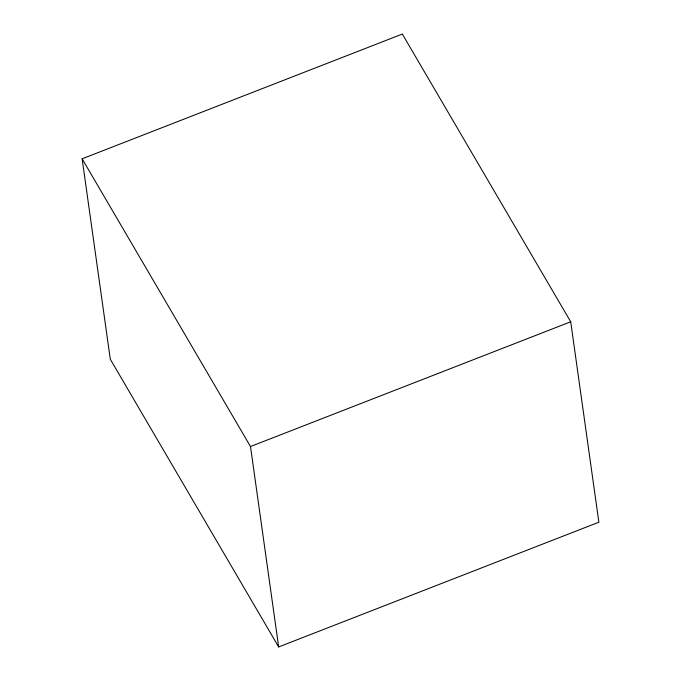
<?xml version="1.0" encoding="UTF-8"?>
<svg xmlns="http://www.w3.org/2000/svg" width="681" height="681" viewBox="0 0 681 681"><rect width="100%" height="100%" fill="white"/><g stroke="black" fill="none" stroke-linecap="round" stroke-linejoin="round"><path stroke-width="1.02" d="M82.129 158.801L402.335 34.05L570.704 321.781L598.871 522.199L278.665 646.95L110.296 359.219L82.129 158.801L250.497 446.532L278.665 646.95M250.497 446.532L570.704 321.781"/></g></svg>
